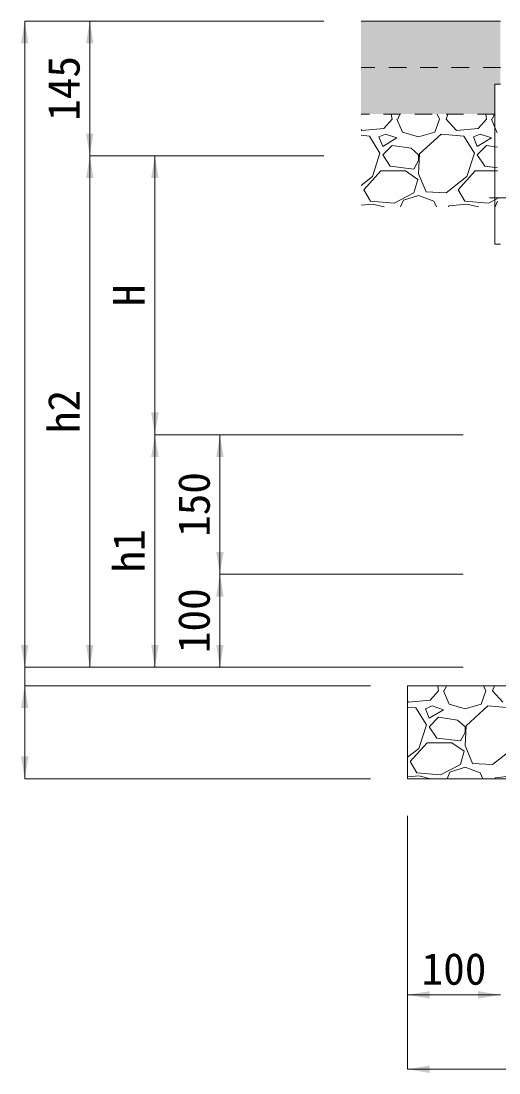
# Model space of a CAD drawing. Units: millimetres at full size. Extents: x 87398 to 114821, y -118528 to -105583.
# Drawn here: x 93307 to 93821, y -108517 to -107386 of the extents above; entities that cross this region are included whole.
import ezdxf
from ezdxf.enums import TextEntityAlignment as Align

# ---------------------------------------------------------------- set-up
doc = ezdxf.new("R2010")
doc.units = ezdxf.units.MM
doc.header["$LTSCALE"] = 25
doc.linetypes.add('CHAIN', pattern=[18.5, 12, -1.5, 3.5, -1.5])
doc.linetypes.add('USER1', pattern=[1.35, 0.75, -0.6])
for name, color, linetype, lineweight in [('ハッチング_基礎', 150, 'Continuous', 9), ('受枠', 3, 'USER1', 9), ('寸法線', 7, 'Continuous', 13), ('舗装・基礎', 3, 'Continuous', 13)]:
    doc.layers.add(name, color=color, linetype=linetype, lineweight=lineweight)
doc.layers.add('ハッチング_舗装', color=7, linetype='Continuous')
doc.styles.add('ＭＳ ゴシック', font='')
doc.styles.get('ＭＳ ゴシック').set_extended_font_data('MS Gothic')

# ---------------------------------------------------------------- blocks, each defined once
blk = doc.blocks.new('filled_arrow')
at = {"color": 0, "linetype": 'Continuous', "lineweight": -2}
blk.add_solid([(7.5, 1.25), (0, 0), (7.5, -1.25)], dxfattribs=at)

msp = doc.modelspace()

# ---------------------------------------------------------------- hatches: boundary and pattern name
at = {"layer": 'ハッチング_舗装'}
for points in [[(93672.6, -107385.66), (93672.6, -107435.66), (93822.6, -107435.66), (93822.6, -107385.66)], [(93822.6, -107435.66), (93822.6, -107453.66), (93816.6, -107453.66), (93816.6, -107485.66), (93672.6, -107485.66), (93672.6, -107435.66)]]:
    msp.add_hatch(color=256, dxfattribs=at).paths.add_polyline_path(points)

# ---------------------------------------------------------------- linework, layer by layer
at = {"layer": 'ハッチング_基礎'}
for p, q in [((93706.11, -107491.03), (93696.96, -107501.19)), ((93705.09, -107485.95), (93703.91, -107485.66)), ((93706.11, -107491.03), (93705.09, -107485.95)), ((93711.19, -107491.03), (93717.28, -107505.26)), ((93712.2, -107491.03), (93714.51, -107485.66)), ((93751.83, -107505.26), (93756.91, -107491.03)), ((93754.43, -107485.66), (93756.91, -107491.03)), ((93764.02, -107491.03), (93766.04, -107485.66)), ((93775.2, -107503.23), (93764.02, -107491.03)), ((93807.71, -107491.03), (93798.56, -107501.19)), ((93806.69, -107485.95), (93805.51, -107485.66)), ((93807.71, -107491.03), (93806.69, -107485.95)), ((93812.79, -107491.03), (93818.88, -107505.26)), ((93813.8, -107491.03), (93816.11, -107485.66)), ((93673.6, -107503.23), (93672.6, -107502.14)), ((93696.96, -107501.19), (93673.6, -107503.23)), ((93699, -107507.29), (93691.88, -107510.34)), ((93711.19, -107511.35), (93699, -107507.29)), ((93717.28, -107505.26), (93734.56, -107510.34)), ((93734.56, -107510.34), (93751.83, -107505.26)), ((93758.94, -107507.29), (93735.57, -107528.63)), ((93783.32, -107509.32), (93758.94, -107507.29)), ((93798.56, -107501.19), (93775.2, -107503.23)), ((93800.6, -107507.29), (93793.48, -107510.34)), ((93812.79, -107511.35), (93800.6, -107507.29)), ((93818.88, -107505.26), (93819.4, -107505.41)), ((93681.72, -107509.32), (93672.6, -107508.56)), ((93692.9, -107527.61), (93681.72, -107509.32)), ((93691.88, -107510.34), (93695.95, -107520.5)), ((93695.95, -107520.5), (93711.19, -107511.35)), ((93794.5, -107527.61), (93783.32, -107509.32)), ((93793.48, -107510.34), (93797.55, -107520.5)), ((93797.55, -107520.5), (93812.79, -107511.35)), ((93684.77, -107553.01), (93692.9, -107527.61)), ((93706.11, -107519.48), (93695.95, -107529.64)), ((93695.95, -107529.64), (93704.08, -107541.83)), ((93726.43, -107522.53), (93706.11, -107519.48)), ((93734.56, -107529.64), (93726.43, -107522.53)), ((93735.57, -107528.63), (93734.56, -107549.96)), ((93734.56, -107535.74), (93734.56, -107529.64)), ((93786.37, -107553.01), (93794.5, -107527.61)), ((93807.71, -107519.48), (93797.55, -107529.64)), ((93797.55, -107529.64), (93805.68, -107541.83)), ((93819.4, -107521.24), (93807.71, -107519.48)), ((93729.48, -107544.88), (93734.56, -107535.74)), ((93675.63, -107567.23), (93693.92, -107546.91)), ((93693.92, -107546.91), (93720.33, -107546.91)), ((93704.08, -107541.83), (93729.48, -107544.88)), ((93720.33, -107546.91), (93733.54, -107556.06)), ((93734.56, -107549.96), (93742.68, -107569.27)), ((93777.23, -107567.23), (93795.52, -107546.91)), ((93795.52, -107546.91), (93819.4, -107546.91)), ((93805.68, -107541.83), (93819.4, -107543.48)), ((93672.6, -107562.41), (93684.77, -107553.01)), ((93733.54, -107556.06), (93729.48, -107570.28)), ((93764.02, -107570.28), (93786.37, -107553.01)), ((93682.74, -107579.43), (93675.63, -107567.23)), ((93729.48, -107570.28), (93708.14, -107581.46)), ((93718.3, -107578.41), (93734.56, -107573.33)), ((93734.56, -107573.33), (93750.81, -107579.43)), ((93742.68, -107569.27), (93764.02, -107570.28)), ((93784.34, -107579.43), (93777.23, -107567.23)), ((93684.77, -107582.47), (93672.6, -107583.75)), ((93708.14, -107581.46), (93682.74, -107579.43)), ((93697.51, -107585.66), (93684.77, -107582.47)), ((93715.19, -107585.66), (93718.3, -107578.41)), ((93750.81, -107579.43), (93753.69, -107585.66)), ((93766.64, -107585.66), (93767.07, -107584.51)), ((93786.37, -107582.47), (93767.07, -107584.51)), ((93809.74, -107581.46), (93784.34, -107579.43)), ((93799.11, -107585.66), (93786.37, -107582.47)), ((93819.4, -107576.4), (93809.74, -107581.46)), ((93816.79, -107585.66), (93819.4, -107579.57)), ((93756.11, -108106.03), (93746.96, -108116.19)), ((93755.09, -108100.95), (93753.91, -108100.66)), ((93756.11, -108106.03), (93755.09, -108100.95)), ((93761.19, -108106.03), (93767.28, -108120.26)), ((93762.2, -108106.03), (93764.51, -108100.66)), ((93801.83, -108120.26), (93806.91, -108106.03)), ((93804.43, -108100.66), (93806.91, -108106.03)), ((93814.02, -108106.03), (93816.04, -108100.66)), ((93825.2, -108118.23), (93814.02, -108106.03)), ((93723.6, -108118.23), (93722.6, -108117.14)), ((93746.96, -108116.19), (93723.6, -108118.23)), ((93731.72, -108124.32), (93722.6, -108123.56)), ((93742.9, -108142.61), (93731.72, -108124.32)), ((93749, -108122.29), (93741.88, -108125.34)), ((93741.88, -108125.34), (93745.95, -108135.5)), ((93745.95, -108135.5), (93761.19, -108126.35)), ((93761.19, -108126.35), (93749, -108122.29)), ((93767.28, -108120.26), (93784.56, -108125.34)), ((93784.56, -108125.34), (93801.83, -108120.26)), ((93808.94, -108122.29), (93785.57, -108143.63)), ((93833.32, -108124.32), (93808.94, -108122.29)), ((93756.11, -108134.48), (93745.95, -108144.64)), ((93776.43, -108137.53), (93756.11, -108134.48)), ((93784.56, -108144.64), (93776.43, -108137.53)), ((93734.77, -108168.01), (93742.9, -108142.61)), ((93745.95, -108144.64), (93754.08, -108156.83)), ((93779.48, -108159.88), (93784.56, -108150.74)), ((93785.57, -108143.63), (93784.56, -108164.96)), ((93784.56, -108150.74), (93784.56, -108144.64)), ((93725.63, -108182.23), (93743.92, -108161.91)), ((93743.92, -108161.91), (93770.33, -108161.91)), ((93754.08, -108156.83), (93779.48, -108159.88)), ((93770.33, -108161.91), (93783.54, -108171.06)), ((93722.6, -108177.41), (93734.77, -108168.01)), ((93783.54, -108171.06), (93779.48, -108185.28)), ((93784.56, -108164.96), (93792.68, -108184.27)), ((93814.02, -108185.28), (93836.37, -108168.01)), ((93732.74, -108194.43), (93725.63, -108182.23)), ((93779.48, -108185.28), (93758.14, -108196.46)), ((93792.68, -108184.27), (93814.02, -108185.28)), ((93734.77, -108197.47), (93722.6, -108198.75)), ((93758.14, -108196.46), (93732.74, -108194.43)), ((93747.51, -108200.66), (93734.77, -108197.47)), ((93765.19, -108200.66), (93768.3, -108193.41)), ((93768.3, -108193.41), (93784.56, -108188.33)), ((93784.56, -108188.33), (93800.81, -108194.43)), ((93800.81, -108194.43), (93803.69, -108200.66)), ((93836.37, -108197.47), (93817.07, -108199.51)), ((93816.64, -108200.66), (93817.07, -108199.51))]:
    msp.add_line(p, q, dxfattribs=at)
at = {"layer": '受枠', "linetype": 'Continuous'}
for p, q in [((93816.6, -107453.66), (93816.6, -107625.66)), ((93822.6, -107453.66), (93816.6, -107453.66)), ((93816.6, -107625.66), (93822.6, -107625.66))]:
    msp.add_line(p, q, dxfattribs=at)
at = {"layer": '受枠', "linetype": 'CHAIN'}
msp.add_line((93810.94, -107575.66), (93828.27, -107575.66), dxfattribs=at)
at = {"layer": '寸法線'}
for p, q in [((93310.77, -108080.66), (93310.77, -107385.66)), ((93632.6, -107385.66), (93310.77, -107385.66)), ((93380.77, -107530.66), (93380.77, -107385.66)), ((93632.6, -107385.66), (93380.77, -107385.66)), ((93632.6, -107530.66), (93380.77, -107530.66)), ((93380.77, -108080.66), (93380.77, -107530.66)), ((93632.6, -107530.66), (93380.77, -107530.66)), ((93450.77, -107530.66), (93450.77, -107830.66)), ((93632.6, -107530.66), (93450.77, -107530.66)), ((93782.6, -107830.66), (93450.77, -107830.66)), ((93450.77, -108080.66), (93450.77, -107830.66)), ((93782.6, -107830.66), (93450.77, -107830.66)), ((93520.77, -107830.66), (93520.77, -107980.66)), ((93782.6, -107830.66), (93520.77, -107830.66)), ((93782.6, -107980.66), (93520.77, -107980.66)), ((93520.77, -107980.66), (93520.77, -108080.66)), ((93782.6, -107980.66), (93520.77, -107980.66)), ((93310.77, -108032.66), (93310.77, -108148.66)), ((93782.6, -108080.66), (93310.77, -108080.66)), ((93782.6, -108080.66), (93310.77, -108080.66)), ((93782.6, -108080.66), (93380.77, -108080.66)), ((93782.6, -108080.66), (93450.77, -108080.66)), ((93782.6, -108080.66), (93520.77, -108080.66)), ((93682.6, -108100.66), (93310.77, -108100.66)), ((93310.77, -108100.66), (93310.77, -108200.66)), ((93682.6, -108100.66), (93310.77, -108100.66)), ((93682.6, -108200.66), (93310.77, -108200.66)), ((93722.6, -108240.66), (93722.6, -108433.08)), ((93722.6, -108240.66), (93722.6, -108513.08)), ((93822.6, -108433.08), (93722.6, -108433.08)), ((93722.6, -108513.08), (94352.6, -108513.08))]:
    msp.add_line(p, q, dxfattribs=at)
at = {"layer": '舗装・基礎'}
for p, q in [((93822.6, -107385.66), (93672.6, -107385.66)), ((94352.6, -108100.66), (93722.6, -108100.66)), ((93722.6, -108100.66), (93722.6, -108200.66)), ((94352.6, -108200.66), (93722.6, -108200.66))]:
    msp.add_line(p, q, dxfattribs=at)
at = {"layer": '舗装・基礎', "linetype": 'USER1'}
for p, q in [((93822.6, -107435.66), (93672.6, -107435.66)), ((93816.6, -107485.66), (93672.6, -107485.66))]:
    msp.add_line(p, q, dxfattribs=at)

# ---------------------------------------------------------------- block references
at = {"layer": '寸法線', "xscale": 3.2, "yscale": 3.2}
for p, rotation in [((93310.77, -107385.66), 270), ((93380.77, -107385.66), 270), ((93380.77, -107530.66), 90), ((93380.77, -107530.66), 270), ((93450.77, -107530.66), 270), ((93450.77, -107830.66), 90), ((93450.77, -107830.66), 270), ((93520.77, -107830.66), 270), ((93520.77, -107980.66), 90), ((93520.77, -107980.66), 270), ((93310.77, -108080.66), 90), ((93310.77, -108080.66), 90), ((93380.77, -108080.66), 90), ((93450.77, -108080.66), 90), ((93520.77, -108080.66), 90), ((93310.77, -108100.66), 270), ((93310.77, -108100.66), 270), ((93310.77, -108200.66), 90), ((93822.6, -108433.08), 180)]:
    msp.add_blockref('filled_arrow', p, dxfattribs=dict(at, rotation=rotation))
for p in [(93722.6, -108433.08), (93722.6, -108513.08)]:
    msp.add_blockref('filled_arrow', p, dxfattribs=at)

# ---------------------------------------------------------------- texts
at = {"layer": '寸法線', "style": 'ＭＳ ゴシック'}
for s, p in [('145', (93352.77, -107458.16)), ('H', (93422.77, -107680.66)), ('h2', (93352.77, -107805.66)), ('150', (93492.77, -107905.66)), ('h1', (93422.77, -107955.66)), ('100', (93492.77, -108030.66))]:
    msp.add_text(s, height=34.18, rotation=90, dxfattribs=at).set_placement(p, align=Align.MIDDLE_CENTER)
msp.add_text('100', height=34.18, dxfattribs=at).set_placement((93772.6, -108405.08), align=Align.MIDDLE_CENTER)

doc.saveas('drawing.dxf')
